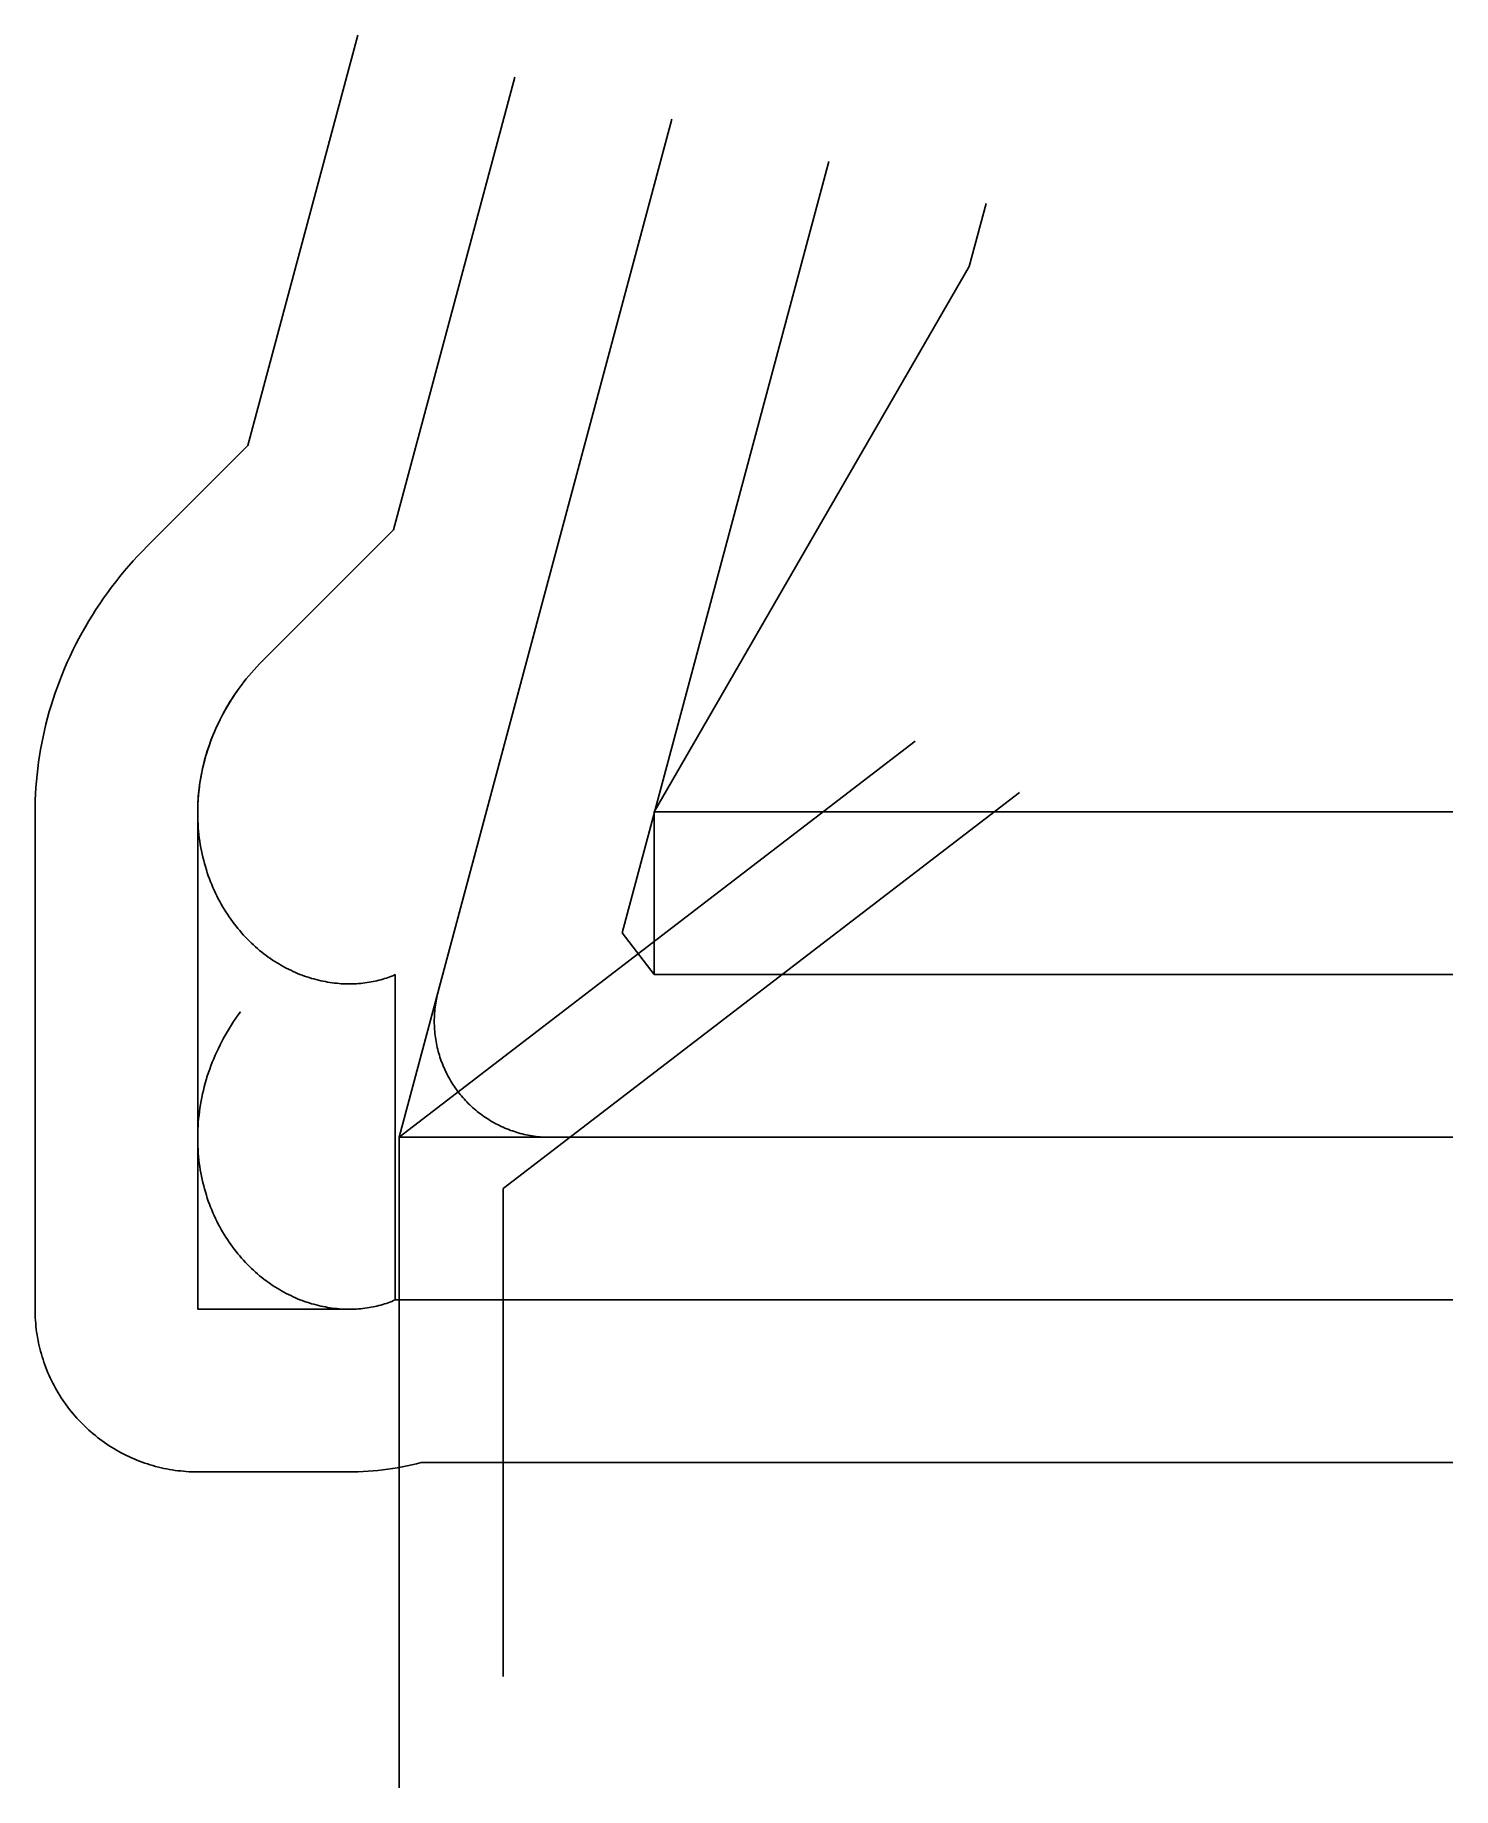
# Model space of a CAD drawing. Header units: metres. Extents: x -5183 to 15000, y -9260 to 15687.
import ezdxf

# ---------------------------------------------------------------- set-up
doc = ezdxf.new("R2010")
doc.units = ezdxf.units.M

msp = doc.modelspace()

# ---------------------------------------------------------------- linework, layer by layer
at = {"color": 1}
for p, q in [((-2156, 9844), (-590, 15687)), ((-80, 8646), (1646, 15088)), ((0, 0), (3882, 14489)), ((6118, 13890), (3176, 2909)), ((8355, 13291), (8114, 12394)), ((3632, 4630), (8114, 12394)), ((-3582, 8417), (-2156, 9844)), ((-1945, 6781), (-80, 8646)), ((-5183, -10), (-5183, 4620)), ((-2868, -10), (-2868, 4620)), ((15000, 4630), (3632, 4630)), ((3632, 2315), (3632, 4630)), ((3632, 2315), (3176, 2909)), ((-57, 2315), (-57, -2315)), ((15000, 2315), (3632, 2315)), ((15000, 0), (0, 0)), ((-5183, -10), (-5183, -2447)), ((-5183, -10), (-5183, -10)), ((-2868, -2447), (-2868, -10)), ((-2868, -10), (-2868, -10)), ((-712, -2447), (-2868, -2447)), ((15000, -2315), (-57, -2315)), ((313, -4630), (15000, -4630)), ((-712, -4762), (-2868, -4762))]:
    msp.add_line(p, q, dxfattribs=at)
for points in [[(15000, 0), (2150, 0), (2121, 0), (2092, 1), (2063, 2), (2035, 4), (2006, 6), (1977, 9), (1949, 12), (1920, 16), (1892, 20), (1863, 25), (1835, 30), (1807, 36), (1779, 42), (1751, 49), (1723, 56), (1695, 64), (1667, 72), (1640, 81), (1613, 90), (1586, 99), (1559, 110), (1532, 120), (1505, 131), (1479, 143), (1453, 155), (1427, 167), (1401, 180), (1375, 193), (1350, 207), (1325, 221), (1300, 236), (1276, 251), (1251, 266), (1227, 282), (1204, 298), (1180, 315), (1157, 332), (1134, 350), (1112, 368), (1089, 386), (1068, 405), (1046, 424), (1025, 443), (1004, 463), (983, 483), (963, 504), (943, 525), (924, 546), (905, 567), (886, 589), (868, 611), (850, 634), (832, 657), (815, 680), (798, 703), (782, 727), (766, 751), (751, 775), (736, 800), (721, 825), (707, 850), (693, 875), (680, 901), (667, 926), (655, 952), (643, 979), (631, 1005), (620, 1032), (610, 1058), (600, 1085), (590, 1112), (581, 1140), (572, 1167), (564, 1195), (556, 1223), (549, 1250), (542, 1278), (536, 1307), (530, 1335), (525, 1363), (520, 1391), (516, 1420), (512, 1449), (509, 1477), (506, 1506), (504, 1534), (502, 1563), (501, 1592), (500, 1621), (500, 1650), (500, 1678), (501, 1707), (502, 1736), (504, 1765), (506, 1793), (509, 1822), (512, 1851), (516, 1879), (520, 1908), (525, 1936), (530, 1964), (536, 1992), (542, 2021), (549, 2049), (556, 2076), (556, 2076), (3882, 14489)], [(-5183, 4620), (-5182, 4710), (-5180, 4800), (-5176, 4889), (-5171, 4979), (-5164, 5070), (-5155, 5160), (-5145, 5250), (-5133, 5340), (-5119, 5430), (-5104, 5520), (-5087, 5610), (-5069, 5700), (-5049, 5790), (-5028, 5880), (-5005, 5969), (-4980, 6058), (-4953, 6147), (-4926, 6236), (-4896, 6324), (-4865, 6412), (-4832, 6500), (-4798, 6587), (-4762, 6674), (-4724, 6760), (-4685, 6846), (-4644, 6932), (-4602, 7017), (-4558, 7101), (-4513, 7184), (-4466, 7267), (-4417, 7350), (-4367, 7431), (-4316, 7512), (-4263, 7593), (-4208, 7672), (-4152, 7751), (-4094, 7828), (-4035, 7905), (-3975, 7981), (-3913, 8056), (-3850, 8131), (-3785, 8204), (-3719, 8276), (-3651, 8347), (-3582, 8417), (-3582, 8417)], [(-2868, 4620), (-2868, 4669), (-2866, 4719), (-2864, 4768), (-2861, 4818), (-2857, 4868), (-2853, 4918), (-2847, 4968), (-2840, 5018), (-2833, 5068), (-2824, 5118), (-2815, 5169), (-2805, 5219), (-2794, 5269), (-2781, 5320), (-2768, 5370), (-2755, 5420), (-2740, 5471), (-2724, 5521), (-2707, 5571), (-2689, 5621), (-2671, 5670), (-2651, 5720), (-2631, 5770), (-2609, 5819), (-2587, 5868), (-2564, 5917), (-2539, 5966), (-2514, 6014), (-2488, 6062), (-2461, 6110), (-2433, 6157), (-2404, 6205), (-2374, 6252), (-2343, 6298), (-2312, 6344), (-2279, 6390), (-2246, 6435), (-2211, 6480), (-2176, 6524), (-2140, 6568), (-2102, 6612), (-2064, 6655), (-2026, 6697), (-1986, 6739), (-1945, 6781), (-1945, 6781)], [(-57, 2315), (-81, 2305), (-106, 2295), (-131, 2285), (-156, 2276), (-182, 2267), (-208, 2259), (-235, 2250), (-262, 2243), (-289, 2236), (-316, 2229), (-344, 2222), (-372, 2216), (-401, 2211), (-429, 2206), (-458, 2201), (-488, 2197), (-517, 2194), (-547, 2191), (-577, 2188), (-607, 2186), (-637, 2184), (-668, 2183), (-699, 2183), (-730, 2183), (-761, 2184), (-793, 2185), (-825, 2186), (-856, 2189), (-888, 2192), (-921, 2195), (-953, 2199), (-985, 2204), (-1018, 2209), (-1050, 2215), (-1083, 2221), (-1116, 2228), (-1149, 2236), (-1182, 2244), (-1214, 2253), (-1247, 2262), (-1280, 2272), (-1313, 2283), (-1346, 2294), (-1379, 2307), (-1412, 2319), (-1445, 2333), (-1478, 2347), (-1511, 2361), (-1544, 2377), (-1576, 2392), (-1609, 2409), (-1641, 2426), (-1673, 2444), (-1705, 2463), (-1737, 2482), (-1769, 2502), (-1801, 2523), (-1832, 2544), (-1863, 2566), (-1894, 2588), (-1925, 2612), (-1955, 2635), (-1986, 2660), (-2016, 2685), (-2045, 2711), (-2074, 2737), (-2103, 2765), (-2132, 2792), (-2160, 2821), (-2188, 2850), (-2216, 2879), (-2243, 2910), (-2270, 2941), (-2296, 2972), (-2322, 3004), (-2348, 3037), (-2373, 3070), (-2397, 3104), (-2422, 3139), (-2445, 3174), (-2468, 3209), (-2491, 3246), (-2513, 3283), (-2534, 3320), (-2555, 3358), (-2576, 3396), (-2595, 3435), (-2615, 3475), (-2633, 3515), (-2651, 3555), (-2668, 3596), (-2685, 3638), (-2701, 3679), (-2717, 3722), (-2731, 3765), (-2745, 3808), (-2759, 3852), (-2771, 3896), (-2783, 3940), (-2794, 3985), (-2805, 4031), (-2814, 4076), (-2823, 4122), (-2831, 4169), (-2839, 4215), (-2845, 4262), (-2851, 4310), (-2856, 4357), (-2860, 4405), (-2863, 4454), (-2866, 4502), (-2867, 4551), (-2868, 4600), (-2868, 4649), (-2867, 4698), (-2865, 4747), (-2863, 4797), (-2859, 4847), (-2855, 4897), (-2849, 4947), (-2843, 4997), (-2836, 5047), (-2828, 5097), (-2819, 5147), (-2809, 5198), (-2798, 5248), (-2787, 5298), (-2774, 5349), (-2761, 5399), (-2746, 5449), (-2731, 5499), (-2714, 5550), (-2697, 5600), (-2679, 5649), (-2660, 5699), (-2640, 5749), (-2618, 5798), (-2597, 5847), (-2574, 5896), (-2550, 5945), (-2525, 5993), (-2499, 6042), (-2473, 6090), (-2445, 6137), (-2416, 6185), (-2387, 6232), (-2357, 6278), (-2325, 6325), (-2293, 6371), (-2260, 6416), (-2260, 6416)], [(0, -9260), (0, 0), (7346, 5637)], [(8828, 4906), (1482, -731), (1482, -7676)], [(-57, -2315), (-81, -2325), (-106, -2335), (-131, -2345), (-156, -2354), (-182, -2363), (-208, -2371), (-235, -2380), (-262, -2387), (-289, -2394), (-316, -2401), (-344, -2408), (-372, -2414), (-401, -2419), (-429, -2424), (-458, -2429), (-488, -2433), (-517, -2436), (-547, -2439), (-577, -2442), (-607, -2444), (-637, -2446), (-668, -2447), (-699, -2447), (-730, -2447), (-761, -2446), (-793, -2445), (-825, -2444), (-856, -2441), (-888, -2438), (-921, -2435), (-953, -2431), (-985, -2426), (-1018, -2421), (-1050, -2415), (-1083, -2409), (-1116, -2402), (-1149, -2394), (-1182, -2386), (-1214, -2377), (-1247, -2368), (-1280, -2358), (-1313, -2347), (-1346, -2336), (-1379, -2323), (-1412, -2311), (-1445, -2297), (-1478, -2283), (-1511, -2269), (-1544, -2253), (-1576, -2238), (-1609, -2221), (-1641, -2204), (-1673, -2186), (-1705, -2167), (-1737, -2148), (-1769, -2128), (-1801, -2107), (-1832, -2086), (-1863, -2064), (-1894, -2042), (-1925, -2018), (-1955, -1995), (-1986, -1970), (-2016, -1945), (-2045, -1919), (-2074, -1893), (-2103, -1865), (-2132, -1838), (-2160, -1809), (-2188, -1780), (-2216, -1751), (-2243, -1720), (-2270, -1689), (-2296, -1658), (-2322, -1626), (-2348, -1593), (-2373, -1560), (-2397, -1526), (-2422, -1491), (-2445, -1456), (-2468, -1421), (-2491, -1384), (-2513, -1347), (-2534, -1310), (-2555, -1272), (-2576, -1234), (-2595, -1195), (-2615, -1155), (-2633, -1115), (-2651, -1075), (-2668, -1034), (-2685, -992), (-2701, -951), (-2717, -908), (-2731, -865), (-2745, -822), (-2759, -778), (-2771, -734), (-2783, -690), (-2794, -645), (-2805, -599), (-2814, -554), (-2823, -508), (-2831, -461), (-2839, -415), (-2845, -368), (-2851, -320), (-2856, -273), (-2860, -225), (-2863, -176), (-2866, -128), (-2867, -79), (-2868, -30), (-2868, 19), (-2867, 68), (-2865, 117), (-2863, 167), (-2859, 217), (-2855, 267), (-2849, 317), (-2843, 367), (-2836, 417), (-2828, 467), (-2819, 517), (-2809, 568), (-2798, 618), (-2787, 668), (-2774, 719), (-2761, 769), (-2746, 819), (-2731, 869), (-2714, 920), (-2697, 970), (-2679, 1019), (-2660, 1069), (-2640, 1119), (-2618, 1168), (-2597, 1217), (-2574, 1266), (-2550, 1315), (-2525, 1363), (-2499, 1412), (-2473, 1460), (-2445, 1507), (-2416, 1555), (-2387, 1602), (-2357, 1648), (-2325, 1695), (-2293, 1741), (-2260, 1786), (-2260, 1786)], [(-2868, -4762), (-2909, -4762), (-2949, -4761), (-2989, -4759), (-3030, -4756), (-3070, -4753), (-3110, -4749), (-3150, -4745), (-3190, -4740), (-3230, -4734), (-3270, -4727), (-3310, -4720), (-3349, -4712), (-3389, -4703), (-3428, -4693), (-3467, -4683), (-3506, -4672), (-3545, -4661), (-3584, -4649), (-3622, -4636), (-3660, -4623), (-3698, -4608), (-3735, -4594), (-3773, -4578), (-3810, -4562), (-3847, -4545), (-3883, -4528), (-3919, -4510), (-3955, -4491), (-3991, -4472), (-4026, -4452), (-4060, -4431), (-4095, -4410), (-4129, -4389), (-4163, -4366), (-4196, -4343), (-4229, -4320), (-4261, -4296), (-4293, -4271), (-4325, -4246), (-4356, -4221), (-4387, -4194), (-4417, -4168), (-4447, -4140), (-4476, -4112), (-4505, -4084), (-4533, -4055), (-4561, -4026), (-4589, -3996), (-4615, -3966), (-4642, -3935), (-4667, -3904), (-4692, -3872), (-4717, -3840), (-4741, -3808), (-4765, -3775), (-4787, -3742), (-4810, -3708), (-4831, -3674), (-4853, -3639), (-4873, -3605), (-4893, -3569), (-4912, -3534), (-4931, -3498), (-4949, -3462), (-4966, -3425), (-4983, -3389), (-4999, -3352), (-5015, -3314), (-5029, -3277), (-5044, -3239), (-5057, -3201), (-5070, -3163), (-5082, -3124), (-5093, -3085), (-5104, -3046), (-5114, -3007), (-5124, -2968), (-5133, -2928), (-5141, -2889), (-5148, -2849), (-5155, -2809), (-5161, -2769), (-5166, -2729), (-5170, -2689), (-5174, -2649), (-5178, -2609), (-5180, -2568), (-5182, -2528), (-5183, -2488), (-5183, -2447)], [(-57, -2315), (-81, -2325), (-106, -2335), (-131, -2345), (-156, -2354), (-182, -2363), (-208, -2371), (-235, -2380), (-262, -2387), (-289, -2394), (-316, -2401), (-344, -2408), (-372, -2414), (-401, -2419), (-429, -2424), (-458, -2429), (-488, -2433), (-517, -2436), (-547, -2439), (-577, -2442), (-607, -2444), (-637, -2446), (-668, -2447), (-699, -2447), (-712, -2447)], [(313, -4630), (246, -4647), (179, -4663), (112, -4677), (44, -4691), (-25, -4703), (-93, -4715), (-162, -4725), (-232, -4734), (-302, -4741), (-372, -4748), (-442, -4753), (-513, -4757), (-584, -4760), (-655, -4762), (-712, -4762)]]:
    msp.add_lwpolyline(points, dxfattribs=at)

doc.saveas('drawing.dxf')
